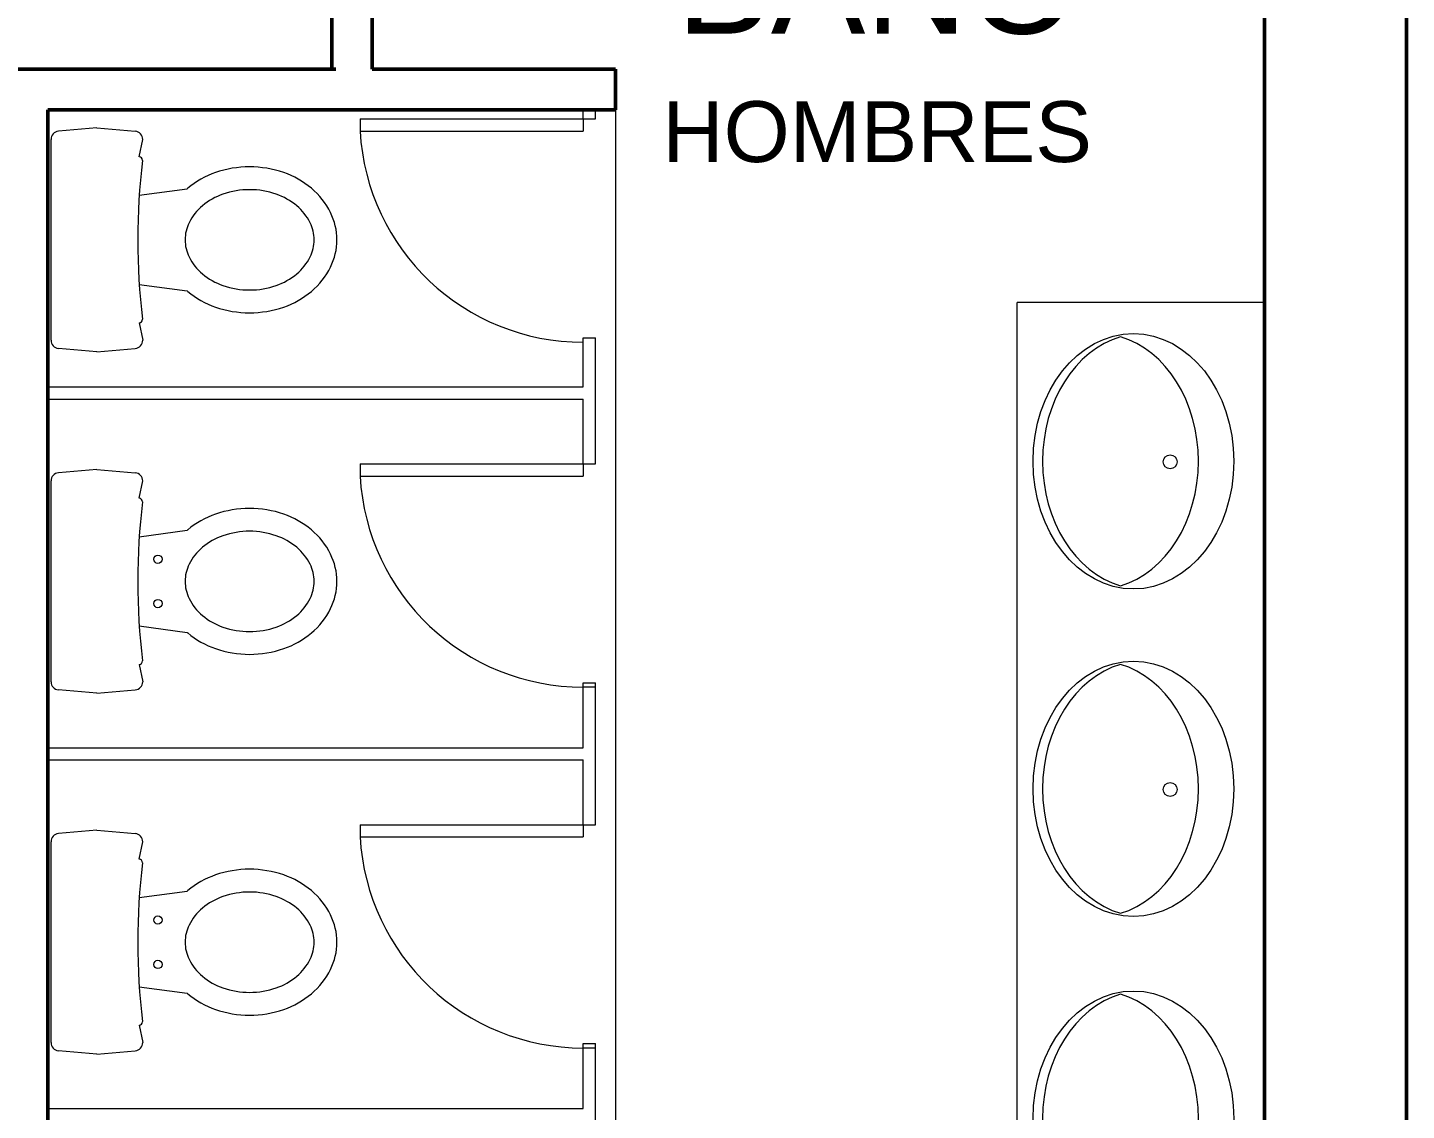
# Model space of a CAD drawing. Header units: millimetres. Extents: x -38 to 179, y -2 to 69.
# Drawn here: x 174.392 to 177.792, y 16.609 to 19.28 of the extents above; entities that cross this region are included whole.
import ezdxf

# ---------------------------------------------------------------- set-up
doc = ezdxf.new("R2010")
doc.units = ezdxf.units.MM
doc.layers.get('0').update_dxf_attribs({"color": 255})
for name, color, linetype, lineweight in [('01 GRIS', 253, 'Continuous', 0), ('02 AZUL', 5, 'Continuous', 5), ('04 VERDE', 3, 'Continuous', 15), ('06 ROJO', 1, 'Continuous', 50)]:
    doc.layers.add(name, color=color, linetype=linetype, lineweight=lineweight)
doc.styles.get("Standard").update_dxf_attribs({"font": 'arial.ttf'})

# ---------------------------------------------------------------- blocks, each defined once
blk = doc.blocks.new('onci op2')
at = {"layer": '01 GRIS'}
blk.add_line((21.825, 1.28), (21.825, -3.75), dxfattribs=at)
blk.add_line((21.825, 1.28), (21.825, -3.75), dxfattribs=at)
blk.add_line((21.825, 1.28), (21.825, -3.75), dxfattribs=at)
at = {"layer": '02 AZUL'}
for p, q in [((21.745, 1.2574), (21.745, 1.28)), ((21.745, 1.2574), (21.745, 1.28)), ((21.745, 1.2574), (21.745, 1.28)), ((21.775, 1.2574), (21.775, 1.28)), ((21.775, 1.2574), (21.775, 1.28)), ((21.775, 1.2574), (21.775, 1.28)), ((20.5458, 1.2352), (20.451, 1.2269)), ((20.5458, 1.2352), (20.451, 1.2269)), ((20.5458, 1.2352), (20.451, 1.2269)), ((20.5458, 1.2352), (20.6405, 1.2269)), ((20.5458, 1.2352), (20.6405, 1.2269)), ((20.5458, 1.2352), (20.6405, 1.2269)), ((21.195, 1.2574), (21.195, 1.2274)), ((21.195, 1.2574), (21.745, 1.2574)), ((21.195, 1.2574), (21.195, 1.2274)), ((21.195, 1.2574), (21.745, 1.2574)), ((21.195, 1.2574), (21.195, 1.2274)), ((21.195, 1.2574), (21.745, 1.2574)), ((21.195, 1.2274), (21.745, 1.2274)), ((21.195, 1.2274), (21.745, 1.2274)), ((21.195, 1.2274), (21.745, 1.2274)), ((21.745, 1.2574), (21.775, 1.2574)), ((21.745, 1.2574), (21.745, 1.2274)), ((21.745, 1.2574), (21.775, 1.2574)), ((21.745, 1.2574), (21.745, 1.2274)), ((21.745, 1.2574), (21.775, 1.2574)), ((21.745, 1.2574), (21.745, 1.2274)), ((20.4328, 0.7114), (20.4328, 1.207)), ((20.4328, 0.7114), (20.4328, 1.207)), ((20.4328, 0.7114), (20.4328, 1.207)), ((20.6498, 1.1641), (20.6588, 1.207)), ((20.6498, 1.1641), (20.6588, 1.207)), ((20.6498, 1.1641), (20.6588, 1.207)), ((20.6505, 1.0692), (20.7687, 1.0852)), ((20.6505, 1.0692), (20.7687, 1.0852)), ((20.6505, 1.0692), (20.7687, 1.0852)), ((20.6505, 1.0692), (20.7687, 1.0852)), ((20.6505, 1.0692), (20.7687, 1.0852)), ((20.6505, 1.0692), (20.7687, 1.0852)), ((20.6505, 1.0692), (20.7687, 1.0852)), ((20.6505, 1.0692), (20.7687, 1.0852)), ((20.6505, 1.0692), (20.7687, 1.0852)), ((20.6505, 0.8492), (20.7687, 0.8332)), ((20.6505, 0.8492), (20.7687, 0.8332)), ((20.6505, 0.8492), (20.7687, 0.8332)), ((22.815, -1.5765), (22.815, 0.805)), ((23.425, 0.805), (22.815, 0.805)), ((22.815, -1.5765), (22.815, 0.805)), ((23.425, 0.805), (22.815, 0.805)), ((22.815, -1.5765), (22.815, 0.805)), ((23.425, 0.805), (22.815, 0.805)), ((20.6498, 0.7543), (20.6588, 0.7114)), ((20.6498, 0.7543), (20.6588, 0.7114)), ((20.6498, 0.7543), (20.6588, 0.7114)), ((21.745, 0.7174), (21.775, 0.7174)), ((21.745, 0.5965), (21.745, 0.7174)), ((21.745, 0.7174), (21.775, 0.7174)), ((21.745, 0.5965), (21.745, 0.7174)), ((21.745, 0.7174), (21.775, 0.7174)), ((21.745, 0.5965), (21.745, 0.7174)), ((21.775, 0.4065), (21.775, 0.7174)), ((21.775, 0.4065), (21.775, 0.7174)), ((21.775, 0.4065), (21.775, 0.7174)), ((20.5458, 0.6832), (20.451, 0.6915)), ((20.5458, 0.6832), (20.451, 0.6915)), ((20.5458, 0.6832), (20.451, 0.6915)), ((20.5458, 0.6832), (20.6405, 0.6915)), ((20.5458, 0.6832), (20.6405, 0.6915)), ((20.5458, 0.6832), (20.6405, 0.6915)), ((20.425, 0.5965), (21.745, 0.5965)), ((20.425, 0.5965), (21.745, 0.5965)), ((20.425, 0.5965), (21.745, 0.5965)), ((20.425, 0.5665), (21.745, 0.5665)), ((20.425, 0.5665), (21.745, 0.5665)), ((20.425, 0.5665), (21.745, 0.5665)), ((21.745, 0.4065), (21.745, 0.5665)), ((21.745, 0.4065), (21.745, 0.5665)), ((21.745, 0.4065), (21.745, 0.5665)), ((20.5458, 0.3927), (20.451, 0.3844)), ((20.5458, 0.3927), (20.451, 0.3844)), ((20.5458, 0.3927), (20.451, 0.3844)), ((20.5458, 0.3927), (20.6405, 0.3844)), ((20.5458, 0.3927), (20.6405, 0.3844)), ((20.5458, 0.3927), (20.6405, 0.3844)), ((21.195, 0.4065), (21.745, 0.4065)), ((21.195, 0.4065), (21.195, 0.3765)), ((21.195, 0.4065), (21.745, 0.4065)), ((21.195, 0.4065), (21.195, 0.3765)), ((21.195, 0.4065), (21.745, 0.4065)), ((21.195, 0.4065), (21.195, 0.3765)), ((21.195, 0.3765), (21.745, 0.3765)), ((21.195, 0.3765), (21.745, 0.3765)), ((21.195, 0.3765), (21.745, 0.3765)), ((21.745, 0.4065), (21.775, 0.4065)), ((21.745, 0.4065), (21.745, 0.3765)), ((21.745, 0.4065), (21.775, 0.4065)), ((21.745, 0.4065), (21.745, 0.3765)), ((21.745, 0.4065), (21.775, 0.4065)), ((21.745, 0.4065), (21.745, 0.3765)), ((20.4328, -0.1311), (20.4328, 0.3645)), ((20.4328, -0.1311), (20.4328, 0.3645)), ((20.4328, -0.1311), (20.4328, 0.3645)), ((20.6498, 0.3216), (20.6588, 0.3645)), ((20.6498, 0.3216), (20.6588, 0.3645)), ((20.6498, 0.3216), (20.6588, 0.3645)), ((20.6505, 0.2267), (20.7687, 0.2427)), ((20.6505, 0.2267), (20.7687, 0.2427)), ((20.6505, 0.2267), (20.7687, 0.2427)), ((20.6505, 0.0067), (20.7687, -0.0094)), ((20.6505, 0.0067), (20.7687, -0.0094)), ((20.6505, 0.0067), (20.7687, -0.0094)), ((20.6498, -0.0882), (20.6588, -0.1311)), ((20.6498, -0.0882), (20.6588, -0.1311)), ((20.6498, -0.0882), (20.6588, -0.1311)), ((21.745, -0.1335), (21.775, -0.1335)), ((21.745, -0.2935), (21.745, -0.1335)), ((21.745, -0.1335), (21.775, -0.1335)), ((21.745, -0.2935), (21.745, -0.1335)), ((21.745, -0.1335), (21.775, -0.1335)), ((21.745, -0.2935), (21.745, -0.1335)), ((21.775, -0.4835), (21.775, -0.1335)), ((21.775, -0.4835), (21.775, -0.1335)), ((21.775, -0.4835), (21.775, -0.1335)), ((20.5458, -0.1593), (20.451, -0.151)), ((20.5458, -0.1593), (20.451, -0.151)), ((20.5458, -0.1593), (20.451, -0.151)), ((20.5458, -0.1593), (20.6405, -0.151)), ((20.5458, -0.1593), (20.6405, -0.151)), ((20.5458, -0.1593), (20.6405, -0.151)), ((21.745, -0.2935), (21.745, -0.1435)), ((21.745, -0.1435), (21.775, -0.1435)), ((21.745, -0.2935), (21.745, -0.1435)), ((21.745, -0.1435), (21.775, -0.1435)), ((21.745, -0.2935), (21.745, -0.1435)), ((21.745, -0.1435), (21.775, -0.1435)), ((21.775, -0.2935), (21.775, -0.1435)), ((21.775, -0.2935), (21.775, -0.1435)), ((21.775, -0.2935), (21.775, -0.1435)), ((20.425, -0.2935), (21.745, -0.2935)), ((20.425, -0.2935), (21.745, -0.2935)), ((20.425, -0.2935), (21.745, -0.2935)), ((20.425, -0.3235), (21.745, -0.3235)), ((20.425, -0.3235), (21.745, -0.3235)), ((20.425, -0.3235), (21.745, -0.3235)), ((21.745, -0.4835), (21.745, -0.3235)), ((21.745, -0.4835), (21.745, -0.3235)), ((21.745, -0.4835), (21.745, -0.3235)), ((20.5458, -0.4973), (20.451, -0.5056)), ((20.5458, -0.4973), (20.451, -0.5056)), ((20.5458, -0.4973), (20.451, -0.5056)), ((20.5458, -0.4973), (20.6405, -0.5056)), ((20.5458, -0.4973), (20.6405, -0.5056)), ((20.5458, -0.4973), (20.6405, -0.5056)), ((21.195, -0.4835), (21.745, -0.4835)), ((21.195, -0.4835), (21.195, -0.5135)), ((21.195, -0.4835), (21.745, -0.4835)), ((21.195, -0.4835), (21.195, -0.5135)), ((21.195, -0.4835), (21.745, -0.4835)), ((21.195, -0.4835), (21.195, -0.5135)), ((21.745, -0.4835), (21.775, -0.4835)), ((21.745, -0.4835), (21.745, -0.5135)), ((21.745, -0.4835), (21.775, -0.4835)), ((21.745, -0.4835), (21.745, -0.5135)), ((21.745, -0.4835), (21.775, -0.4835)), ((21.745, -0.4835), (21.745, -0.5135)), ((20.4328, -1.0211), (20.4328, -0.5255)), ((20.4328, -1.0211), (20.4328, -0.5255)), ((20.4328, -1.0211), (20.4328, -0.5255)), ((20.6498, -0.5684), (20.6588, -0.5255)), ((20.6498, -0.5684), (20.6588, -0.5255)), ((20.6498, -0.5684), (20.6588, -0.5255)), ((21.195, -0.5135), (21.745, -0.5135)), ((21.195, -0.5135), (21.745, -0.5135)), ((21.195, -0.5135), (21.745, -0.5135)), ((20.6505, -0.6633), (20.7687, -0.6473)), ((20.6505, -0.6633), (20.7687, -0.6473)), ((20.6505, -0.6633), (20.7687, -0.6473)), ((20.6505, -0.8833), (20.7687, -0.8994)), ((20.6505, -0.8833), (20.7687, -0.8994)), ((20.6505, -0.8833), (20.7687, -0.8994)), ((20.6498, -0.9782), (20.6588, -1.0211)), ((20.6498, -0.9782), (20.6588, -1.0211)), ((20.6498, -0.9782), (20.6588, -1.0211)), ((20.5458, -1.0493), (20.451, -1.041)), ((20.5458, -1.0493), (20.451, -1.041)), ((20.5458, -1.0493), (20.451, -1.041)), ((20.5458, -1.0493), (20.6405, -1.041)), ((20.5458, -1.0493), (20.6405, -1.041)), ((20.5458, -1.0493), (20.6405, -1.041)), ((21.745, -1.0235), (21.775, -1.0235)), ((21.745, -1.1835), (21.745, -1.0235)), ((21.745, -1.0235), (21.775, -1.0235)), ((21.745, -1.1835), (21.745, -1.0235)), ((21.745, -1.0235), (21.775, -1.0235)), ((21.745, -1.1835), (21.745, -1.0235)), ((21.745, -1.1835), (21.745, -1.0335)), ((21.745, -1.0335), (21.775, -1.0335)), ((21.745, -1.1835), (21.745, -1.0335)), ((21.745, -1.0335), (21.775, -1.0335)), ((21.745, -1.1835), (21.745, -1.0335)), ((21.745, -1.0335), (21.775, -1.0335)), ((21.775, -1.3735), (21.775, -1.0235)), ((21.775, -1.3735), (21.775, -1.0235)), ((21.775, -1.3735), (21.775, -1.0235)), ((21.775, -1.1835), (21.775, -1.0335)), ((21.775, -1.1835), (21.775, -1.0335)), ((21.775, -1.1835), (21.775, -1.0335)), ((20.425, -1.1835), (21.745, -1.1835)), ((20.425, -1.1835), (21.745, -1.1835)), ((20.425, -1.1835), (21.745, -1.1835))]:
    blk.add_line(p, q, dxfattribs=at)
for points in [[(21.1378, 0.9592, 0.115518), (21.122, 1.0264, 0.103991), (21.0747, 1.0865, 0.090986), (21.0065, 1.125, 0.08353), (20.9224, 1.1392, 0.08353), (20.8384, 1.125, 0.090986), (20.7702, 1.0865, 0.002628), (20.7687, 1.0852, 0.115518)], [(21.1378, 0.9592, 0.115518), (21.122, 1.0264, 0.103991), (21.0747, 1.0865, 0.090986), (21.0065, 1.125, 0.08353), (20.9224, 1.1392, 0.08353), (20.8384, 1.125, 0.090986), (20.7702, 1.0865, 0.002628), (20.7687, 1.0852, 0.115518)], [(21.1378, 0.9592, 0.115518), (21.122, 1.0264, 0.103991), (21.0747, 1.0865, 0.090986), (21.0065, 1.125, 0.08353), (20.9224, 1.1392, 0.08353), (20.8384, 1.125, 0.090986), (20.7702, 1.0865, 0.002628), (20.7687, 1.0852, 0.115518)], [(20.7687, 0.8332, 0.002628), (20.7702, 0.8319, 0.090986), (20.8384, 0.7933, 0.08353), (20.9224, 0.7792, 0.08353), (21.0065, 0.7933, 0.090986), (21.0747, 0.8319, 0.103991), (21.122, 0.892, 0.115518), (21.1378, 0.9592, 0.115518)], [(20.7687, 0.8332, 0.002628), (20.7702, 0.8319, 0.090986), (20.8384, 0.7933, 0.08353), (20.9224, 0.7792, 0.08353), (21.0065, 0.7933, 0.090986), (21.0747, 0.8319, 0.103991), (21.122, 0.892, 0.115518), (21.1378, 0.9592, 0.115518)], [(20.7687, 0.8332, 0.002628), (20.7702, 0.8319, 0.090986), (20.8384, 0.7933, 0.08353), (20.9224, 0.7792, 0.08353), (21.0065, 0.7933, 0.090986), (21.0747, 0.8319, 0.103991), (21.122, 0.892, 0.115518), (21.1378, 0.9592, 0.115518)], [(21.1378, 0.1167, 0.115518), (21.122, 0.1839, 0.103991), (21.0747, 0.2439, 0.090986), (21.0065, 0.2825, 0.08353), (20.9224, 0.2967, 0.08353), (20.8384, 0.2825, 0.090986), (20.7702, 0.2439, 0.002628), (20.7687, 0.2427, 0.115518)], [(21.1378, 0.1167, 0.115518), (21.122, 0.1839, 0.103991), (21.0747, 0.2439, 0.090986), (21.0065, 0.2825, 0.08353), (20.9224, 0.2967, 0.08353), (20.8384, 0.2825, 0.090986), (20.7702, 0.2439, 0.002628), (20.7687, 0.2427, 0.115518)], [(21.1378, 0.1167, 0.115518), (21.122, 0.1839, 0.103991), (21.0747, 0.2439, 0.090986), (21.0065, 0.2825, 0.08353), (20.9224, 0.2967, 0.08353), (20.8384, 0.2825, 0.090986), (20.7702, 0.2439, 0.002628), (20.7687, 0.2427, 0.115518)], [(20.7687, -0.0094, 0.002628), (20.7702, -0.0106, 0.090986), (20.8384, -0.0492, 0.08353), (20.9224, -0.0633, 0.08353), (21.0065, -0.0492, 0.090986), (21.0747, -0.0106, 0.103991), (21.122, 0.0495, 0.115518), (21.1378, 0.1167, 0.115518)], [(20.7687, -0.0094, 0.002628), (20.7702, -0.0106, 0.090986), (20.8384, -0.0492, 0.08353), (20.9224, -0.0633, 0.08353), (21.0065, -0.0492, 0.090986), (21.0747, -0.0106, 0.103991), (21.122, 0.0495, 0.115518), (21.1378, 0.1167, 0.115518)], [(20.7687, -0.0094, 0.002628), (20.7702, -0.0106, 0.090986), (20.8384, -0.0492, 0.08353), (20.9224, -0.0633, 0.08353), (21.0065, -0.0492, 0.090986), (21.0747, -0.0106, 0.103991), (21.122, 0.0495, 0.115518), (21.1378, 0.1167, 0.115518)], [(21.1378, -0.7733, 0.115518), (21.122, -0.7061, 0.103991), (21.0747, -0.6461, 0.090986), (21.0065, -0.6075, 0.08353), (20.9224, -0.5933, 0.08353), (20.8384, -0.6075, 0.090986), (20.7702, -0.6461, 0.002628), (20.7687, -0.6473, 0.115518)], [(21.1378, -0.7733, 0.115518), (21.122, -0.7061, 0.103991), (21.0747, -0.6461, 0.090986), (21.0065, -0.6075, 0.08353), (20.9224, -0.5933, 0.08353), (20.8384, -0.6075, 0.090986), (20.7702, -0.6461, 0.002628), (20.7687, -0.6473, 0.115518)], [(21.1378, -0.7733, 0.115518), (21.122, -0.7061, 0.103991), (21.0747, -0.6461, 0.090986), (21.0065, -0.6075, 0.08353), (20.9224, -0.5933, 0.08353), (20.8384, -0.6075, 0.090986), (20.7702, -0.6461, 0.002628), (20.7687, -0.6473, 0.115518)], [(20.7687, -0.8994, 0.002628), (20.7702, -0.9006, 0.090986), (20.8384, -0.9392, 0.08353), (20.9224, -0.9533, 0.08353), (21.0065, -0.9392, 0.090986), (21.0747, -0.9006, 0.103991), (21.122, -0.8405, 0.115518), (21.1378, -0.7733, 0.115518)], [(20.7687, -0.8994, 0.002628), (20.7702, -0.9006, 0.090986), (20.8384, -0.9392, 0.08353), (20.9224, -0.9533, 0.08353), (21.0065, -0.9392, 0.090986), (21.0747, -0.9006, 0.103991), (21.122, -0.8405, 0.115518), (21.1378, -0.7733, 0.115518)], [(20.7687, -0.8994, 0.002628), (20.7702, -0.9006, 0.090986), (20.8384, -0.9392, 0.08353), (20.9224, -0.9533, 0.08353), (21.0065, -0.9392, 0.090986), (21.0747, -0.9006, 0.103991), (21.122, -0.8405, 0.115518), (21.1378, -0.7733, 0.115518)]]:
    blk.add_lwpolyline(points, format="xyb", dxfattribs=at)
for points in [[(21.0815, 0.9592, 0.115518), (21.0716, 1.0014, 0.103991), (21.0386, 1.0433, 0.090986), (20.9881, 1.0718, 0.08353), (20.9224, 1.0829, 0.08353), (20.8568, 1.0718, 0.090986), (20.8063, 1.0433, 0.103991), (20.7733, 1.0014, 0.115518), (20.7634, 0.9592, 0.115518), (20.7733, 0.917, 0.103991), (20.8063, 0.8751, 0.090986), (20.8568, 0.8465, 0.08353), (20.9224, 0.8355, 0.08353), (20.9881, 0.8465, 0.090986), (21.0386, 0.8751, 0.103991), (21.0716, 0.917, 0.115518)], [(21.0815, 0.9592, 0.115518), (21.0716, 1.0014, 0.103991), (21.0386, 1.0433, 0.090986), (20.9881, 1.0718, 0.08353), (20.9224, 1.0829, 0.08353), (20.8568, 1.0718, 0.090986), (20.8063, 1.0433, 0.103991), (20.7733, 1.0014, 0.115518), (20.7634, 0.9592, 0.115518), (20.7733, 0.917, 0.103991), (20.8063, 0.8751, 0.090986), (20.8568, 0.8465, 0.08353), (20.9224, 0.8355, 0.08353), (20.9881, 0.8465, 0.090986), (21.0386, 0.8751, 0.103991), (21.0716, 0.917, 0.115518)], [(21.0815, 0.9592, 0.115518), (21.0716, 1.0014, 0.103991), (21.0386, 1.0433, 0.090986), (20.9881, 1.0718, 0.08353), (20.9224, 1.0829, 0.08353), (20.8568, 1.0718, 0.090986), (20.8063, 1.0433, 0.103991), (20.7733, 1.0014, 0.115518), (20.7634, 0.9592, 0.115518), (20.7733, 0.917, 0.103991), (20.8063, 0.8751, 0.090986), (20.8568, 0.8465, 0.08353), (20.9224, 0.8355, 0.08353), (20.9881, 0.8465, 0.090986), (21.0386, 0.8751, 0.103991), (21.0716, 0.917, 0.115518)], [(21.0815, 0.1167, 0.115518), (21.0716, 0.1589, 0.103991), (21.0386, 0.2007, 0.090986), (20.9881, 0.2293, 0.08353), (20.9224, 0.2404, 0.08353), (20.8568, 0.2293, 0.090986), (20.8063, 0.2007, 0.103991), (20.7733, 0.1589, 0.115518), (20.7634, 0.1167, 0.115518), (20.7733, 0.0745, 0.103991), (20.8063, 0.0326, 0.090986), (20.8568, 0.004, 0.08353), (20.9224, -0.007, 0.08353), (20.9881, 0.004, 0.090986), (21.0386, 0.0326, 0.103991), (21.0716, 0.0745, 0.115518)], [(21.0815, 0.1167, 0.115518), (21.0716, 0.1589, 0.103991), (21.0386, 0.2007, 0.090986), (20.9881, 0.2293, 0.08353), (20.9224, 0.2404, 0.08353), (20.8568, 0.2293, 0.090986), (20.8063, 0.2007, 0.103991), (20.7733, 0.1589, 0.115518), (20.7634, 0.1167, 0.115518), (20.7733, 0.0745, 0.103991), (20.8063, 0.0326, 0.090986), (20.8568, 0.004, 0.08353), (20.9224, -0.007, 0.08353), (20.9881, 0.004, 0.090986), (21.0386, 0.0326, 0.103991), (21.0716, 0.0745, 0.115518)], [(21.0815, 0.1167, 0.115518), (21.0716, 0.1589, 0.103991), (21.0386, 0.2007, 0.090986), (20.9881, 0.2293, 0.08353), (20.9224, 0.2404, 0.08353), (20.8568, 0.2293, 0.090986), (20.8063, 0.2007, 0.103991), (20.7733, 0.1589, 0.115518), (20.7634, 0.1167, 0.115518), (20.7733, 0.0745, 0.103991), (20.8063, 0.0326, 0.090986), (20.8568, 0.004, 0.08353), (20.9224, -0.007, 0.08353), (20.9881, 0.004, 0.090986), (21.0386, 0.0326, 0.103991), (21.0716, 0.0745, 0.115518)], [(21.0815, -0.7733, 0.115518), (21.0716, -0.7311, 0.103991), (21.0386, -0.6893, 0.090986), (20.9881, -0.6607, 0.08353), (20.9224, -0.6496, 0.08353), (20.8568, -0.6607, 0.090986), (20.8063, -0.6893, 0.103991), (20.7733, -0.7311, 0.115518), (20.7634, -0.7733, 0.115518), (20.7733, -0.8155, 0.103991), (20.8063, -0.8574, 0.090986), (20.8568, -0.886, 0.08353), (20.9224, -0.897, 0.08353), (20.9881, -0.886, 0.090986), (21.0386, -0.8574, 0.103991), (21.0716, -0.8155, 0.115518)], [(21.0815, -0.7733, 0.115518), (21.0716, -0.7311, 0.103991), (21.0386, -0.6893, 0.090986), (20.9881, -0.6607, 0.08353), (20.9224, -0.6496, 0.08353), (20.8568, -0.6607, 0.090986), (20.8063, -0.6893, 0.103991), (20.7733, -0.7311, 0.115518), (20.7634, -0.7733, 0.115518), (20.7733, -0.8155, 0.103991), (20.8063, -0.8574, 0.090986), (20.8568, -0.886, 0.08353), (20.9224, -0.897, 0.08353), (20.9881, -0.886, 0.090986), (21.0386, -0.8574, 0.103991), (21.0716, -0.8155, 0.115518)], [(21.0815, -0.7733, 0.115518), (21.0716, -0.7311, 0.103991), (21.0386, -0.6893, 0.090986), (20.9881, -0.6607, 0.08353), (20.9224, -0.6496, 0.08353), (20.8568, -0.6607, 0.090986), (20.8063, -0.6893, 0.103991), (20.7733, -0.7311, 0.115518), (20.7634, -0.7733, 0.115518), (20.7733, -0.8155, 0.103991), (20.8063, -0.8574, 0.090986), (20.8568, -0.886, 0.08353), (20.9224, -0.897, 0.08353), (20.9881, -0.886, 0.090986), (21.0386, -0.8574, 0.103991), (21.0716, -0.8155, 0.115518)]]:
    blk.add_lwpolyline(points, format="xyb", close=True, dxfattribs=at)
for centre, radius in [((23.1926, 0.4114), 0.0172), ((23.1926, 0.4114), 0.0172), ((23.1926, 0.4114), 0.0172), ((20.6965, 0.1714), 0.0103), ((20.6965, 0.1714), 0.0103), ((20.6965, 0.1714), 0.0103), ((20.6965, 0.0619), 0.0103), ((20.6965, 0.0619), 0.0103), ((20.6965, 0.0619), 0.0103), ((23.1926, -0.3965), 0.0172), ((23.1926, -0.3965), 0.0172), ((23.1926, -0.3965), 0.0172), ((20.6965, -0.7186), 0.0103), ((20.6965, -0.7186), 0.0103), ((20.6965, -0.7186), 0.0103), ((20.6965, -0.8281), 0.0103), ((20.6965, -0.8281), 0.0103), ((20.6965, -0.8281), 0.0103)]:
    blk.add_circle(centre, radius, dxfattribs=at)
for centre, radius, start, end in [((20.4528, 1.207), 0.02, 95, 180), ((20.4528, 1.207), 0.02, 95, 180), ((20.4528, 1.207), 0.02, 95, 180), ((20.6388, 1.207), 0.02, 0, 85), ((20.6388, 1.207), 0.02, 0, 85), ((20.6388, 1.207), 0.02, 0, 85), ((21.745, 1.2574), 0.5508, 183.1221, 270), ((21.745, 1.2574), 0.5508, 183.1221, 270), ((21.745, 1.2574), 0.5508, 183.1221, 270), ((20.6494, 1.1547), 0.00938, 2.8346, 87.8272), ((20.6494, 1.1547), 0.00938, 2.8346, 87.8272), ((20.6494, 1.1547), 0.00938, 2.8346, 87.8272), ((22.2534, 0.9592), 1.6067, 172.9929, 187.0071), ((22.2534, 0.9592), 1.6067, 172.9929, 187.0071), ((22.2534, 0.9592), 1.6067, 172.9929, 187.0071), ((20.6494, 0.7636), 0.00938, 272.1728, 357.1654), ((20.6494, 0.7636), 0.00938, 272.1728, 357.1654), ((20.6494, 0.7636), 0.00938, 272.1728, 357.1654), ((20.4528, 0.7114), 0.02, 180, 265), ((20.4528, 0.7114), 0.02, 180, 265), ((20.4528, 0.7114), 0.02, 180, 265), ((20.6388, 0.7114), 0.02, 275, 0), ((20.6388, 0.7114), 0.02, 275, 0), ((20.6388, 0.7114), 0.02, 275, 0), ((20.4528, 0.3645), 0.02, 95, 180), ((20.4528, 0.3645), 0.02, 95, 180), ((20.4528, 0.3645), 0.02, 95, 180), ((20.6388, 0.3645), 0.02, 0, 85), ((20.6388, 0.3645), 0.02, 0, 85), ((20.6388, 0.3645), 0.02, 0, 85), ((21.745, 0.4065), 0.5508, 183.1221, 270), ((21.745, 0.4065), 0.5508, 183.1221, 270), ((21.745, 0.4065), 0.5508, 183.1221, 270), ((22.2534, 0.1167), 1.6067, 172.9929, 187.0071), ((22.2534, 0.1167), 1.6067, 172.9929, 187.0071), ((22.2534, 0.1167), 1.6067, 172.9929, 187.0071), ((20.6494, 0.3122), 0.00938, 2.8346, 87.8272), ((20.6494, 0.3122), 0.00938, 2.8346, 87.8272), ((20.6494, 0.3122), 0.00938, 2.8346, 87.8272), ((20.6494, -0.0789), 0.00938, 272.1728, 357.1654), ((20.6494, -0.0789), 0.00938, 272.1728, 357.1654), ((20.6494, -0.0789), 0.00938, 272.1728, 357.1654), ((20.4528, -0.1311), 0.02, 180, 265), ((20.4528, -0.1311), 0.02, 180, 265), ((20.4528, -0.1311), 0.02, 180, 265), ((20.6388, -0.1311), 0.02, 275, 0), ((20.6388, -0.1311), 0.02, 275, 0), ((20.6388, -0.1311), 0.02, 275, 0), ((20.4528, -0.5255), 0.02, 95, 180), ((20.4528, -0.5255), 0.02, 95, 180), ((20.4528, -0.5255), 0.02, 95, 180), ((20.6388, -0.5255), 0.02, 0, 85), ((20.6388, -0.5255), 0.02, 0, 85), ((20.6388, -0.5255), 0.02, 0, 85), ((21.745, -0.4835), 0.5508, 183.1221, 270), ((21.745, -0.4835), 0.5508, 183.1221, 270), ((21.745, -0.4835), 0.5508, 183.1221, 270), ((22.2534, -0.7733), 1.6067, 172.9929, 187.0071), ((22.2534, -0.7733), 1.6067, 172.9929, 187.0071), ((22.2534, -0.7733), 1.6067, 172.9929, 187.0071), ((20.6494, -0.5778), 0.00938, 2.8346, 87.8272), ((20.6494, -0.5778), 0.00938, 2.8346, 87.8272), ((20.6494, -0.5778), 0.00938, 2.8346, 87.8272), ((20.6494, -0.9689), 0.00938, 272.1728, 357.1654), ((20.6494, -0.9689), 0.00938, 272.1728, 357.1654), ((20.6494, -0.9689), 0.00938, 272.1728, 357.1654), ((20.4528, -1.0211), 0.02, 180, 265), ((20.4528, -1.0211), 0.02, 180, 265), ((20.4528, -1.0211), 0.02, 180, 265), ((20.6388, -1.0211), 0.02, 275, 0), ((20.6388, -1.0211), 0.02, 275, 0), ((20.6388, -1.0211), 0.02, 275, 0)]:
    blk.add_arc(centre, radius, start, end, dxfattribs=at)
for centre in [(23.1018, 0.4129), (23.1018, 0.4129), (23.1018, 0.4129), (23.1018, -0.395), (23.1018, -0.395), (23.1018, -0.395), (23.1018, -1.2087), (23.1018, -1.2087), (23.1018, -1.2087)]:
    blk.add_ellipse(centre, major_axis=(0, 0.315), ratio=0.785714, dxfattribs=at)
for centre, start_param, end_param in [((23.1253, 0.4129), 0.2257, 2.915892), ((23.1253, 0.4129), 0.2257, 2.915892), ((23.1253, 0.4129), 0.2257, 2.915892), ((23.0145, 0.4129), 3.367293, 6.057485), ((23.0145, 0.4129), 3.367293, 6.057485), ((23.0145, 0.4129), 3.367293, 6.057485), ((23.1253, -0.395), 0.2257, 2.915892), ((23.1253, -0.395), 0.2257, 2.915892), ((23.1253, -0.395), 0.2257, 2.915892), ((23.0145, -0.395), 3.367293, 6.057485), ((23.0145, -0.395), 3.367293, 6.057485), ((23.0145, -0.395), 3.367293, 6.057485), ((23.1253, -1.2087), 0.2257, 2.915892), ((23.1253, -1.2087), 0.2257, 2.915892), ((23.1253, -1.2087), 0.2257, 2.915892), ((23.0145, -1.2087), 3.367293, 6.057485), ((23.0145, -1.2087), 3.367293, 6.057485), ((23.0145, -1.2087), 3.367293, 6.057485)]:
    blk.add_ellipse(centre, major_axis=(0, 0.315), ratio=0.785714, start_param=start_param, end_param=end_param, dxfattribs=at)
at = {"layer": '06 ROJO'}
for p, q in [((23.775, -1.51), (23.775, 3.6349)), ((23.775, -1.51), (23.775, 3.6349)), ((23.775, -1.51), (23.775, 3.6349)), ((21.125, 1.38), (21.125, 3.03)), ((21.125, 1.38), (21.125, 3.03)), ((21.125, 1.38), (21.125, 3.03)), ((21.225, 1.38), (21.225, 3.03)), ((21.225, 1.38), (21.225, 3.03)), ((21.225, 1.38), (21.225, 3.03)), ((23.425, 3.03), (23.425, -3.9)), ((23.425, 3.03), (23.425, -3.9)), ((23.425, 3.03), (23.425, -3.9)), ((21.225, 1.38), (21.825, 1.38)), ((21.225, 1.38), (21.825, 1.38)), ((21.225, 1.38), (21.825, 1.38)), ((21.825, 1.28), (21.825, 1.38)), ((21.825, 1.28), (21.825, 1.38)), ((21.825, 1.28), (21.825, 1.38)), ((20.425, -3.75), (20.425, 1.28)), ((20.425, 1.28), (21.825, 1.28)), ((20.425, -3.75), (20.425, 1.28)), ((20.425, 1.28), (21.825, 1.28)), ((20.425, -3.75), (20.425, 1.28)), ((20.425, 1.28), (21.825, 1.28)), ((20.425, -3.06), (20.425, 0.21)), ((20.425, -3.06), (20.425, 0.21)), ((20.425, -3.06), (20.425, 0.21))]:
    blk.add_line(p, q, dxfattribs=at)
for points in [[(20.315, 1.28), (20.315, 1.38), (21.135, 1.38)], [(20.315, 1.28), (20.315, 1.38), (21.135, 1.38)], [(20.315, 1.28), (20.315, 1.38), (21.135, 1.38)], [(20.425, 0.5465), (20.425, 0.5465)], [(20.425, 0.5465), (20.425, 0.5465)], [(20.425, 0.5465), (20.425, 0.5465)]]:
    blk.add_lwpolyline(points, dxfattribs=at)
at = {"layer": '04 VERDE', "insert": (22.4698, 1.7178), "char_height": 0.25, "width": 1.872928, "attachment_point": 2}
blk.add_mtext('BAÑO\\P{\\H0.6x;HOMBRES }', dxfattribs=at)
blk.add_mtext('BAÑO\\P{\\H0.6x;HOMBRES }', dxfattribs=at)
blk.add_mtext('BAÑO\\P{\\H0.6x;HOMBRES }', dxfattribs=at)

msp = doc.modelspace()

# ---------------------------------------------------------------- block references
at = {"color": 3}
msp.add_blockref('onci op2', (154.0174, 17.7975), dxfattribs=at)

doc.saveas('drawing.dxf')
